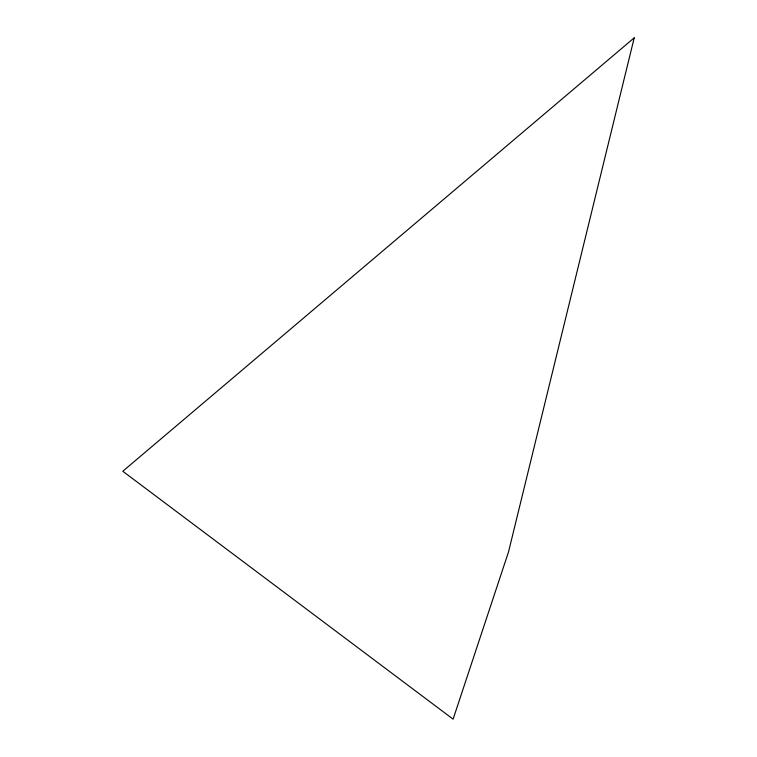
<?xml version="1.0" encoding="UTF-8"?>
<svg xmlns="http://www.w3.org/2000/svg" width="757" height="757" viewBox="0 0 757 757"><rect width="100%" height="100%" fill="white"/><g stroke="black" fill="none" stroke-linecap="round" stroke-linejoin="round"><path stroke-width="1.14" d="M634.205 37.85L508.543 551.844L453.102 719.15L122.795 471.261L634.205 37.85"/></g></svg>
